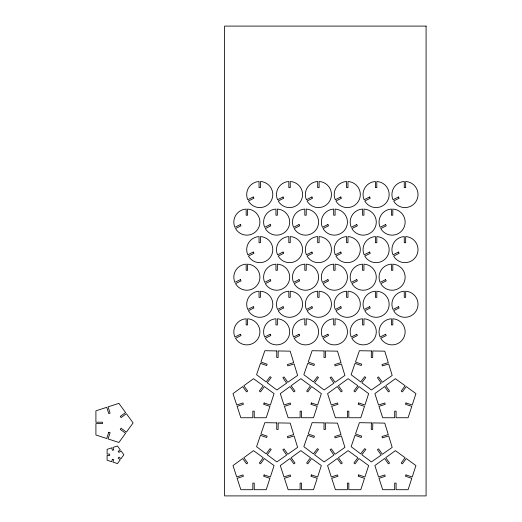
<?xml version="1.0" encoding="UTF-8"?>
<svg xmlns="http://www.w3.org/2000/svg" width="522" height="522" viewBox="0 0 522 522"><rect width="100%" height="100%" fill="white"/><g stroke="black" fill="none" stroke-linecap="round" stroke-linejoin="round"><path stroke-width="0.78" d="M276.804 350.928L276.693 357.505L278.102 357.531L278.213 350.954L290.199 351.162L293.703 362.627L287.407 364.545L287.818 365.896L294.114 363.971L297.612 375.435L287.798 382.306L284.02 376.917L282.872 377.726L286.643 383.115L276.823 389.986L267.251 382.77L271.212 377.517L270.089 376.669L266.129 381.921L256.556 374.711L260.458 363.377L266.683 365.524L267.14 364.193L260.922 362.046L264.824 350.719L276.804 350.928M276.804 422.885L276.693 429.462L278.102 429.489L278.213 422.911L290.199 423.12L293.703 434.585L287.407 436.509L287.818 437.854L294.114 435.935L297.612 447.393L287.798 454.264L284.02 448.874L282.872 449.683L286.643 455.073L276.823 461.944L267.251 454.734L271.212 449.481L270.089 448.633L266.129 453.886L256.556 446.669L260.458 435.341L266.683 437.482L267.14 436.151L260.922 434.01L264.824 422.676L276.804 422.885M324.097 350.928L323.979 357.505L325.389 357.531L325.506 350.954L337.486 351.162L340.99 362.627L334.7 364.545L335.111 365.896L341.401 363.971L344.905 375.435L335.085 382.306L331.313 376.917L330.158 377.726L333.93 383.115L324.11 389.986L314.544 382.77L318.505 377.517L317.376 376.669L313.415 381.921L303.843 374.711L307.752 363.377L313.97 365.524L314.427 364.193L308.208 362.046L312.11 350.719L324.097 350.928M324.097 422.885L323.979 429.462L325.389 429.489L325.506 422.911L337.486 423.12L340.99 434.585L334.7 436.509L335.111 437.854L341.401 435.935L344.905 447.393L335.085 454.264L331.313 448.874L330.158 449.683L333.93 455.073L324.11 461.944L314.544 454.734L318.505 449.481L317.376 448.633L313.415 453.886L303.843 446.669L307.752 435.341L313.97 437.482L314.427 436.151L308.208 434.01L312.11 422.676L324.097 422.885M371.383 350.928L371.266 357.505L372.675 357.531L372.793 350.954L384.773 351.162L388.277 362.627L381.987 364.545L382.398 365.896L388.688 363.971L392.192 375.435L382.372 382.306L378.6 376.917L377.445 377.726L381.217 383.115L371.403 389.986L361.831 382.77L365.791 377.517L364.663 376.669L360.702 381.921L351.136 374.711L355.038 363.377L361.257 365.524L361.72 364.193L355.495 362.046L359.397 350.719L371.383 350.928M371.383 422.885L371.266 429.462L372.675 429.489L372.793 422.911L384.773 423.12L388.277 434.585L381.987 436.509L382.398 437.854L388.688 435.935L392.192 447.393L382.372 454.264L378.6 448.874L377.445 449.683L381.217 455.073L371.403 461.944L361.831 454.734L365.791 449.481L364.663 448.633L360.702 453.886L351.136 446.669L355.038 435.341L361.257 437.482L361.72 436.151L355.495 434.01L359.397 422.676L371.383 422.885M108.765 432.255L106.736 438.513L95.911 434.996L95.911 423.616L102.488 423.616L102.488 422.207L95.911 422.207L95.911 410.827L106.736 407.31L108.765 413.568L110.109 413.13L108.074 406.873L118.899 403.356L125.587 412.563L120.262 416.432L121.091 417.574L126.415 413.705L133.103 422.911L126.415 432.118L121.091 428.249L120.262 429.391L125.587 433.26L118.899 442.467L108.074 438.95L110.109 432.692L108.765 432.255M112.445 459.249L111.656 461.689L107.114 460.215L107.114 455.445L109.685 455.445L109.685 454.114L107.114 454.114L107.114 449.344L111.656 447.869L112.445 450.31L113.718 449.899L112.922 447.452L117.463 445.977L120.262 449.84L118.187 451.347L118.97 452.43L121.052 450.923L123.851 454.779L121.052 458.636L118.97 457.128L118.187 458.212L120.262 459.719L117.463 463.582L112.922 462.107L113.718 459.66L112.445 459.249M264.106 402.971L263.669 404.309L269.926 406.344L266.22 417.744L254.24 417.744L254.24 411.166L252.831 411.166L252.831 417.744L240.844 417.744L237.138 406.344L243.396 404.309L242.965 402.971L236.707 405.007L233.001 393.608L242.697 386.561L246.567 391.885L247.702 391.056L243.839 385.732L253.535 378.691L263.225 385.732L259.362 391.056L260.504 391.885L264.367 386.561L274.063 393.608L270.363 405.007L264.106 402.971M264.106 474.929L263.669 476.273L269.926 478.309L266.22 489.701L254.24 489.701L254.24 483.124L252.831 483.124L252.831 489.701L240.844 489.701L237.138 478.309L243.396 476.273L242.965 474.929L236.707 476.964L233.001 465.565L242.697 458.525L246.567 463.843L247.702 463.014L243.839 457.696L253.535 450.649L263.225 457.696L259.362 463.014L260.504 463.843L264.367 458.525L274.063 465.565L270.363 476.964L264.106 474.929M311.393 402.971L310.955 404.309L317.213 406.344L313.513 417.744L301.527 417.744L301.527 411.166L300.117 411.166L300.117 417.744L288.131 417.744L284.431 406.344L290.689 404.309L290.252 402.971L283.994 405.007L280.288 393.608L289.984 386.561L293.853 391.885L294.995 391.056L291.126 385.732L300.822 378.691L310.518 385.732L306.649 391.056L307.791 391.885L311.66 386.561L321.35 393.608L317.65 405.007L311.393 402.971M311.393 474.929L310.955 476.273L317.213 478.309L313.513 489.701L301.527 489.701L301.527 483.124L300.117 483.124L300.117 489.701L288.131 489.701L284.431 478.309L290.689 476.273L290.252 474.929L283.994 476.964L280.288 465.565L289.984 458.525L293.853 463.843L294.995 463.014L291.126 457.696L300.822 450.649L310.518 457.696L306.649 463.014L307.791 463.843L311.66 458.525L321.35 465.565L317.65 476.964L311.393 474.929M358.679 402.971L358.242 404.309L364.5 406.344L360.8 417.744L348.813 417.744L348.813 411.166L347.404 411.166L347.404 417.744L335.418 417.744L331.718 406.344L337.975 404.309L337.538 402.971L331.281 405.007L327.575 393.608L337.271 386.561L341.14 391.885L342.282 391.056L338.413 385.732L348.109 378.691L357.805 385.732L353.936 391.056L355.077 391.885L358.947 386.561L368.643 393.608L364.937 405.007L358.679 402.971M358.679 474.929L358.242 476.273L364.5 478.309L360.8 489.701L348.813 489.701L348.813 483.124L347.404 483.124L347.404 489.701L335.418 489.701L331.718 478.309L337.975 476.273L337.538 474.929L331.281 476.964L327.575 465.565L337.271 458.525L341.14 463.843L342.282 463.014L338.413 457.696L348.109 450.649L357.805 457.696L353.936 463.014L355.077 463.843L358.947 458.525L368.643 465.565L364.937 476.964L358.679 474.929M405.966 402.971L405.535 404.309L411.793 406.344L408.087 417.744L396.1 417.744L396.1 411.166L394.691 411.166L394.691 417.744L382.711 417.744L379.005 406.344L385.262 404.309L384.825 402.971L378.567 405.007L374.868 393.608L384.564 386.561L388.427 391.885L389.569 391.056L385.699 385.732L395.395 378.691L405.092 385.732L401.229 391.056L402.364 391.885L406.233 386.561L415.93 393.608L412.223 405.007L405.966 402.971M405.966 474.929L405.535 476.273L411.793 478.309L408.087 489.701L396.1 489.701L396.1 483.124L394.691 483.124L394.691 489.701L382.711 489.701L379.005 478.309L385.262 476.273L384.825 474.929L378.567 476.964L374.868 465.565L384.564 458.525L388.427 463.843L389.569 463.014L385.699 457.696L395.395 450.649L405.092 457.696L401.229 463.014L402.364 463.843L406.233 458.525L415.93 465.565L412.223 476.964L405.966 474.929M253.274 196.983L247.774 199.737A13.057 13.057 0 0 1 259.042 181.499L259.042 187.646L260.452 187.646L260.452 181.499A13.057 13.057 0 0 1 270.853 201.401A13.057 13.057 0 0 1 248.4 200.996L253.901 198.249L253.274 196.983M283.055 196.983L277.554 199.737A13.057 13.057 0 0 1 288.829 181.499L288.829 187.646L290.239 187.646L290.239 181.499A13.057 13.057 0 0 1 300.639 201.401A13.057 13.057 0 0 1 278.187 200.996L283.687 198.249L283.055 196.983M240.394 224.551L234.893 227.298A13.057 13.057 0 0 1 246.169 209.068L246.169 215.214L247.578 215.214L247.578 209.068A13.057 13.057 0 0 1 257.979 228.962A13.057 13.057 0 0 1 235.526 228.564L241.027 225.811L240.394 224.551M311.921 196.983L306.421 199.737A13.057 13.057 0 0 1 317.689 181.499L317.689 187.646L319.099 187.646L319.099 181.499A13.057 13.057 0 0 1 329.499 201.401A13.057 13.057 0 0 1 307.047 200.996L312.547 198.249L311.921 196.983M270.181 224.551L264.68 227.298A13.057 13.057 0 0 1 275.949 209.068L275.949 215.214L277.358 215.214L277.358 209.068A13.057 13.057 0 0 1 287.759 228.962A13.057 13.057 0 0 1 265.313 228.564L270.807 225.811L270.181 224.551M340.781 196.983L335.281 199.737A13.057 13.057 0 0 1 346.556 181.499L346.556 187.646L347.965 187.646L347.965 181.499A13.057 13.057 0 0 1 358.366 201.401A13.057 13.057 0 0 1 335.914 200.996L341.414 198.249L340.781 196.983M299.041 224.551L293.547 227.298A13.057 13.057 0 0 1 304.815 209.068L304.815 215.214L306.225 215.214L306.225 209.068A13.057 13.057 0 0 1 316.626 228.962A13.057 13.057 0 0 1 294.173 228.564L299.674 225.811L299.041 224.551M253.274 252.061L247.774 254.814A13.057 13.057 0 0 1 259.042 236.577L259.042 242.723L260.452 242.723L260.452 236.577A13.057 13.057 0 0 1 270.853 256.478A13.057 13.057 0 0 1 248.4 256.074L253.901 253.327L253.274 252.061M369.628 196.983L364.128 199.737A13.057 13.057 0 0 1 375.403 181.499L375.403 187.646L376.812 187.646L376.812 181.499A13.057 13.057 0 0 1 387.213 201.401A13.057 13.057 0 0 1 364.761 200.996L370.261 198.249L369.628 196.983M327.907 224.551L322.407 227.298A13.057 13.057 0 0 1 333.682 209.068L333.682 215.214L335.091 215.214L335.091 209.068A13.057 13.057 0 0 1 345.492 228.962A13.057 13.057 0 0 1 323.04 228.564L328.54 225.811L327.907 224.551M283.055 252.061L277.554 254.814A13.057 13.057 0 0 1 288.829 236.577L288.829 242.723L290.239 242.723L290.239 236.577A13.057 13.057 0 0 1 300.639 256.478A13.057 13.057 0 0 1 278.187 256.074L283.687 253.327L283.055 252.061M398.495 196.983L392.994 199.737A13.057 13.057 0 0 1 404.263 181.499L404.263 187.646L405.672 187.646L405.672 181.499A13.057 13.057 0 0 1 416.073 201.401A13.057 13.057 0 0 1 393.627 200.996L399.128 198.249L398.495 196.983M240.394 279.629L234.893 282.376A13.057 13.057 0 0 1 246.169 264.145L246.169 270.292L247.578 270.292L247.578 264.145A13.057 13.057 0 0 1 257.979 284.04A13.057 13.057 0 0 1 235.526 283.642L241.027 280.888L240.394 279.629M356.754 224.551L351.254 227.298A13.057 13.057 0 0 1 362.529 209.068L362.529 215.214L363.938 215.214L363.938 209.068A13.057 13.057 0 0 1 374.339 228.962A13.057 13.057 0 0 1 351.887 228.564L357.387 225.811L356.754 224.551M311.921 252.061L306.421 254.814A13.057 13.057 0 0 1 317.689 236.577L317.689 242.723L319.099 242.723L319.099 236.577A13.057 13.057 0 0 1 329.499 256.478A13.057 13.057 0 0 1 307.047 256.074L312.547 253.327L311.921 252.061M270.181 279.629L264.68 282.376A13.057 13.057 0 0 1 275.949 264.145L275.949 270.292L277.358 270.292L277.358 264.145A13.057 13.057 0 0 1 287.759 284.04A13.057 13.057 0 0 1 265.313 283.642L270.807 280.888L270.181 279.629M385.621 224.551L380.12 227.298A13.057 13.057 0 0 1 391.389 209.068L391.389 215.214L392.798 215.214L392.798 209.068A13.057 13.057 0 0 1 403.199 228.962A13.057 13.057 0 0 1 380.747 228.564L386.247 225.811L385.621 224.551M340.781 252.061L335.281 254.814A13.057 13.057 0 0 1 346.556 236.577L346.556 242.723L347.965 242.723L347.965 236.577A13.057 13.057 0 0 1 358.366 256.478A13.057 13.057 0 0 1 335.914 256.074L341.414 253.327L340.781 252.061M299.041 279.629L293.547 282.376A13.057 13.057 0 0 1 304.815 264.145L304.815 270.292L306.225 270.292L306.225 264.145A13.057 13.057 0 0 1 316.626 284.04A13.057 13.057 0 0 1 294.173 283.642L299.674 280.888L299.041 279.629M253.274 306.708L247.774 309.455A13.057 13.057 0 0 1 259.042 291.217L259.042 297.37L260.452 297.37L260.452 291.217A13.057 13.057 0 0 1 270.853 311.119A13.057 13.057 0 0 1 248.4 310.72L253.901 307.967L253.274 306.708M369.628 252.061L364.128 254.814A13.057 13.057 0 0 1 375.403 236.577L375.403 242.723L376.812 242.723L376.812 236.577A13.057 13.057 0 0 1 387.213 256.478A13.057 13.057 0 0 1 364.761 256.074L370.261 253.327L369.628 252.061M327.907 279.629L322.407 282.376A13.057 13.057 0 0 1 333.682 264.145L333.682 270.292L335.091 270.292L335.091 264.145A13.057 13.057 0 0 1 345.492 284.04A13.057 13.057 0 0 1 323.04 283.642L328.54 280.888L327.907 279.629M283.055 306.708L277.554 309.455A13.057 13.057 0 0 1 288.829 291.217L288.829 297.37L290.239 297.37L290.239 291.217A13.057 13.057 0 0 1 300.639 311.119A13.057 13.057 0 0 1 278.187 310.72L283.687 307.967L283.055 306.708M398.495 252.061L392.994 254.814A13.057 13.057 0 0 1 404.263 236.577L404.263 242.723L405.672 242.723L405.672 236.577A13.057 13.057 0 0 1 416.073 256.478A13.057 13.057 0 0 1 393.627 256.074L399.128 253.327L398.495 252.061M240.394 334.269L234.893 337.023A13.057 13.057 0 0 1 246.169 318.785L246.169 324.932L247.578 324.932L247.578 318.785A13.057 13.057 0 0 1 257.979 338.687A13.057 13.057 0 0 1 235.526 338.282L241.027 335.535L240.394 334.269M356.754 279.629L351.254 282.376A13.057 13.057 0 0 1 362.529 264.145L362.529 270.292L363.938 270.292L363.938 264.145A13.057 13.057 0 0 1 374.339 284.04A13.057 13.057 0 0 1 351.887 283.642L357.387 280.888L356.754 279.629M311.921 306.708L306.421 309.455A13.057 13.057 0 0 1 317.689 291.217L317.689 297.37L319.099 297.37L319.099 291.217A13.057 13.057 0 0 1 329.499 311.119A13.057 13.057 0 0 1 307.047 310.72L312.547 307.967L311.921 306.708M270.181 334.269L264.68 337.023A13.057 13.057 0 0 1 275.949 318.785L275.949 324.932L277.358 324.932L277.358 318.785A13.057 13.057 0 0 1 287.759 338.687A13.057 13.057 0 0 1 265.313 338.282L270.807 335.535L270.181 334.269M385.621 279.629L380.12 282.376A13.057 13.057 0 0 1 391.389 264.145L391.389 270.292L392.798 270.292L392.798 264.145A13.057 13.057 0 0 1 403.199 284.04A13.057 13.057 0 0 1 380.747 283.642L386.247 280.888L385.621 279.629M340.781 306.708L335.281 309.455A13.057 13.057 0 0 1 346.556 291.217L346.556 297.37L347.965 297.37L347.965 291.217A13.057 13.057 0 0 1 358.366 311.119A13.057 13.057 0 0 1 335.914 310.72L341.414 307.967L340.781 306.708M299.041 334.269L293.547 337.023A13.057 13.057 0 0 1 304.815 318.785L304.815 324.932L306.225 324.932L306.225 318.785A13.057 13.057 0 0 1 316.626 338.687A13.057 13.057 0 0 1 294.173 338.282L299.674 335.535L299.041 334.269M369.628 306.708L364.128 309.455A13.057 13.057 0 0 1 375.403 291.217L375.403 297.37L376.812 297.37L376.812 291.217A13.057 13.057 0 0 1 387.213 311.119A13.057 13.057 0 0 1 364.761 310.72L370.261 307.967L369.628 306.708M327.907 334.269L322.407 337.023A13.057 13.057 0 0 1 333.682 318.785L333.682 324.932L335.091 324.932L335.091 318.785A13.057 13.057 0 0 1 345.492 338.687A13.057 13.057 0 0 1 323.04 338.282L328.54 335.535L327.907 334.269M398.495 306.708L392.994 309.455A13.057 13.057 0 0 1 404.263 291.217L404.263 297.37L405.672 297.37L405.672 291.217A13.057 13.057 0 0 1 416.073 311.119A13.057 13.057 0 0 1 393.627 310.72L399.128 307.967L398.495 306.708M356.754 334.269L351.254 337.023A13.057 13.057 0 0 1 362.529 318.785L362.529 324.932L363.938 324.932L363.938 318.785A13.057 13.057 0 0 1 374.339 338.687A13.057 13.057 0 0 1 351.887 338.282L357.387 335.535L356.754 334.269M385.621 334.269L380.12 337.023A13.057 13.057 0 0 1 391.389 318.785L391.389 324.932L392.798 324.932L392.798 318.785A13.057 13.057 0 0 1 403.199 338.687A13.057 13.057 0 0 1 380.747 338.282L386.247 335.535L385.621 334.269M426.089 26.1L224.597 26.1L224.597 495.9L426.089 495.9L426.089 26.1"/></g></svg>
